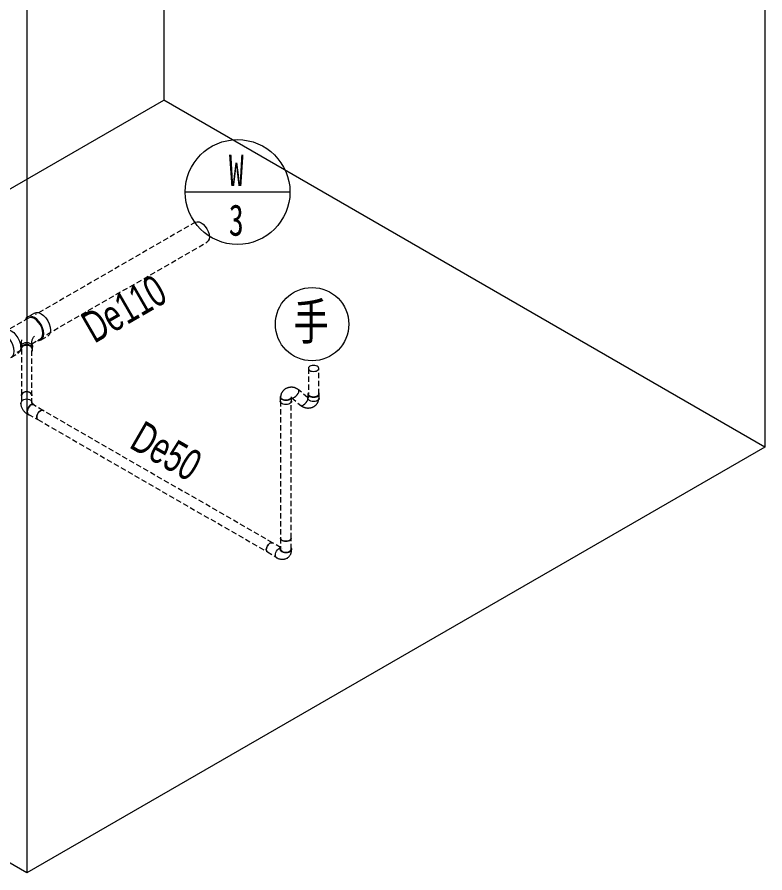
# Model space of a CAD drawing. Header units: millimetres. Extents: x 160489 to 365751, y -78341 to 15608.
# Drawn here: x 325199 to 328765, y -78341 to -74258 of the extents above; entities that cross this region are included whole.
import ezdxf

# ---------------------------------------------------------------- set-up
doc = ezdxf.new("R2010")
doc.units = ezdxf.units.MM
doc.linetypes.add('长划线_2', pattern=[38.1, 25.4, -12.7])
for name, color, linetype, lineweight in [('A-____-NOTE-TEXT', 7, 'Continuous', 5), ('G-____-____-SYMB', 7, 'Continuous', 5), ('P-PIPE-____-IDEN', 7, 'Continuous', 5), ('P-PIPE-____-OTLN', 7, 'Continuous', 35)]:
    doc.layers.add(name, color=color, linetype=linetype, lineweight=lineweight)
doc.styles.add('TJ_FangSong', font='', dxfattribs={"width": 0.7, "height": 150})
doc.styles.add('TJ_FangSong_B', font='', dxfattribs={"width": 0.7, "height": 175})
doc.styles.add('仿宋', font='simfang.ttf', dxfattribs={"width": 0.7, "height": 150})
doc.styles.get('TJ_FangSong').set_extended_font_data('TJ_FangSong')
doc.styles.get('TJ_FangSong_B').set_extended_font_data('TJ_FangSong', bold=True)

# ---------------------------------------------------------------- blocks, each defined once
blk = doc.blocks.new('存水弯_S 型-塑料-复合管 - 标准-2952550-卫生间WC2 排水系统图')
at = {"layer": 'P-PIPE-____-OTLN', "linetype": '长划线_2', "lineweight": 5}
for p, q in [((122099.8, -76070.5), (122099.8, -76091)), ((122153.8, -76091), (122153.8, -76070.5)), ((122230.3, -76072.8), (122187.2, -76036.3)), ((122231.8, -76056.7), (122231.8, -76077.1)), ((122285.8, -76077.1), (122285.8, -76056.7)), ((122155.2, -76074.8), (122198.4, -76111.3))]:
    blk.add_line(p, q, dxfattribs=at)
for points in [[(122187.1, -76036.3, 0), (122185.6, -76035.1, 0), (122184.1, -76034, 0), (122182.5, -76032.9, 0), (122180.9, -76031.9, 0), (122179.2, -76031, 0), (122177.6, -76030.1, 0), (122175.9, -76029.3, 0), (122174.1, -76028.5, 0), (122172.4, -76027.8, 0), (122170.6, -76027.2, 0), (122168.8, -76026.6, 0), (122167, -76026.1, 0), (122165.2, -76025.7, 0), (122163.4, -76025.3, 0), (122161.6, -76025, 0), (122159.7, -76024.7, 0), (122157.9, -76024.5, 0), (122156, -76024.4, 0), (122154.2, -76024.3, 0), (122152.3, -76024.3, 0), (122150.5, -76024.4, 0), (122148.6, -76024.5, 0), (122146.7, -76024.6, 0), (122144.9, -76024.9, 0), (122143.1, -76025.1, 0), (122141.2, -76025.5, 0), (122139.4, -76025.9, 0), (122137.6, -76026.4, 0), (122135.8, -76026.9, 0), (122134, -76027.5, 0), (122132.3, -76028.2, 0), (122130.6, -76028.9, 0), (122128.8, -76029.7, 0), (122127.2, -76030.5, 0), (122125.5, -76031.4, 0), (122123.9, -76032.4, 0), (122122.3, -76033.4, 0), (122120.7, -76034.5, 0), (122119.2, -76035.7, 0), (122117.7, -76036.9, 0), (122116.2, -76038.2, 0), (122114.8, -76039.6, 0), (122113.5, -76041, 0), (122112.2, -76042.5, 0), (122110.9, -76044, 0), (122109.8, -76045.6, 0), (122108.7, -76047.3, 0), (122107.6, -76049, 0), (122106.6, -76050.7, 0), (122105.8, -76052.6, 0), (122104.9, -76054.4, 0), (122104.2, -76056.3, 0), (122103.6, -76058.3, 0), (122103, -76060.3, 0), (122102.6, -76062.3, 0), (122102.2, -76064.3, 0), (122102, -76066.4, 0), (122101.8, -76068.4, 0), (122101.8, -76070.5, 0), (122101.8, -76070.5, 0)], [(122103.4, -76062.8, 0), (122100.7, -76066.5, 0), (122099.8, -76070.5, 0)], [(122099.8, -76070.5, 0), (122100.7, -76074.6, 0), (122103.4, -76078.3, 0), (122107.7, -76081.6, 0), (122113.3, -76084, 0), (122119.8, -76085.6, 0), (122126.8, -76086.1, 0), (122133.8, -76085.6, 0), (122140.3, -76084, 0), (122145.9, -76081.6, 0), (122150.2, -76078.3, 0), (122152.9, -76074.6, 0)], [(122101.8, -76070.5, 0), (122103.3, -76075.5, 0), (122107.6, -76079.8, 0), (122114.3, -76083, 0), (122122.4, -76084.8, 0), (122131.1, -76084.8, 0), (122139.3, -76083, 0), (122145.9, -76079.8, 0), (122150.3, -76075.5, 0)], [(122155.4, -76074.9, 0), (122157.5, -76075.8, 0), (122162.2, -76075.2, 0), (122168, -76072.2, 0), (122174.2, -76067.3, 0), (122180.1, -76060.9, 0), (122184.8, -76053.9, 0), (122187.9, -76047, 0), (122189, -76041.2, 0)], [(122189, -76041.2, 0), (122187.9, -76037.2, 0), (122186, -76035.6, 0)], [(122233.6, -76051, 0), (122232.7, -76052.6, 0), (122231.8, -76056.7, 0)], [(122231.8, -76056.7, 0), (122232.7, -76060.7, 0), (122235.4, -76064.5, 0), (122239.7, -76067.7, 0), (122245.3, -76070.2, 0), (122251.8, -76071.7, 0), (122258.8, -76072.2, 0), (122265.8, -76071.7, 0), (122272.3, -76070.2, 0), (122277.9, -76067.7, 0), (122282.2, -76064.5, 0), (122284.9, -76060.7, 0), (122285.8, -76056.7, 0)], [(122285.8, -76056.7, 0), (122284.9, -76052.6, 0), (122284, -76051.1, 0)], [(122153.8, -76091, 0), (122152.9, -76095, 0), (122150.2, -76098.7, 0), (122145.9, -76102, 0), (122140.3, -76104.5, 0), (122133.8, -76106, 0), (122126.8, -76106.5, 0), (122119.8, -76106, 0), (122113.3, -76104.5, 0), (122107.7, -76102, 0), (122103.4, -76098.7, 0), (122100.7, -76095, 0), (122099.8, -76091, 0)], [(122150.2, -76074.9, 0), (122150.2, -76074.9, 0), (122150.2, -76074.9, 0), (122150.3, -76074.9, 0), (122150.3, -76074.8, 0), (122150.4, -76074.8, 0), (122150.5, -76074.7, 0), (122150.6, -76074.7, 0), (122150.8, -76074.6, 0), (122150.9, -76074.6, 0), (122151.1, -76074.5, 0), (122151.2, -76074.5, 0), (122151.4, -76074.4, 0), (122151.6, -76074.4, 0), (122151.8, -76074.4, 0), (122152, -76074.4, 0), (122152.3, -76074.3, 0), (122152.5, -76074.3, 0), (122152.7, -76074.3, 0), (122152.9, -76074.3, 0), (122153.1, -76074.3, 0), (122153.4, -76074.3, 0), (122153.6, -76074.4, 0), (122153.8, -76074.4, 0), (122154, -76074.4, 0), (122154.2, -76074.5, 0), (122154.4, -76074.5, 0), (122154.5, -76074.6, 0), (122154.7, -76074.6, 0), (122154.8, -76074.7, 0), (122155, -76074.7, 0), (122155.1, -76074.8, 0), (122155.2, -76074.8, 0), (122155.2, -76074.8, 0), (122155.3, -76074.9, 0), (122155.3, -76074.9, 0), (122155.4, -76074.9, 0), (122155.4, -76074.9, 0)], [(122197.6, -76110.4, 0), (122200.7, -76112.3, 0), (122205.5, -76111.7, 0), (122211.3, -76108.8, 0), (122217.5, -76103.8, 0), (122223.3, -76097.4, 0), (122228, -76090.3, 0), (122231.1, -76083.5, 0), (122232.1, -76078.5, 0)], [(122198.4, -76111.3, 0), (122199.9, -76112.5, 0), (122201.5, -76113.6, 0), (122203, -76114.7, 0), (122204.7, -76115.7, 0), (122206.3, -76116.6, 0), (122208, -76117.5, 0), (122209.7, -76118.3, 0), (122211.4, -76119.1, 0), (122213.2, -76119.8, 0), (122214.9, -76120.4, 0), (122216.7, -76121, 0), (122218.5, -76121.5, 0), (122220.3, -76121.9, 0), (122222.1, -76122.3, 0), (122224, -76122.6, 0), (122225.8, -76122.9, 0), (122227.7, -76123.1, 0), (122229.5, -76123.2, 0), (122231.4, -76123.3, 0), (122233.2, -76123.3, 0), (122235.1, -76123.3, 0), (122236.9, -76123.1, 0), (122238.8, -76123, 0), (122240.6, -76122.8, 0), (122242.5, -76122.5, 0), (122244.3, -76122.1, 0), (122246.1, -76121.7, 0), (122247.9, -76121.2, 0), (122249.7, -76120.7, 0), (122251.5, -76120.1, 0), (122253.2, -76119.4, 0), (122255, -76118.7, 0), (122256.7, -76117.9, 0), (122258.4, -76117.1, 0), (122260.1, -76116.2, 0), (122261.7, -76115.2, 0), (122263.3, -76114.2, 0), (122264.9, -76113.1, 0), (122266.4, -76111.9, 0), (122267.9, -76110.7, 0), (122269.3, -76109.4, 0), (122270.7, -76108, 0), (122272.1, -76106.6, 0), (122273.4, -76105.1, 0), (122274.6, -76103.6, 0), (122275.8, -76102, 0), (122276.9, -76100.4, 0), (122277.9, -76098.6, 0), (122278.9, -76096.9, 0), (122279.8, -76095.1, 0), (122280.6, -76093.2, 0), (122281.3, -76091.3, 0), (122282, -76089.3, 0), (122282.5, -76087.4, 0), (122283, -76085.3, 0), (122283.3, -76083.3, 0), (122283.6, -76081.3, 0), (122283.7, -76079.2, 0), (122283.8, -76077.1, 0), (122283.8, -76077.1, 0)], [(122232.6, -76073.3, 0), (122232.4, -76073.3, 0), (122232.2, -76073.3, 0), (122232, -76073.3, 0), (122231.7, -76073.2, 0), (122231.5, -76073.2, 0), (122231.4, -76073.2, 0), (122231.2, -76073.1, 0), (122231, -76073.1, 0), (122230.8, -76073, 0), (122230.7, -76073, 0), (122230.6, -76072.9, 0), (122230.5, -76072.9, 0), (122230.4, -76072.8, 0), (122230.3, -76072.8, 0), (122230.2, -76072.7, 0), (122230.2, -76072.7, 0), (122230.2, -76072.7, 0), (122230.2, -76072.7, 0)], [(122232, -76076.1, 0), (122231.1, -76073.6, 0), (122230.2, -76072.7, 0)], [(122285.8, -76077.1, 0), (122284.9, -76081.1, 0), (122282.2, -76084.9, 0), (122277.9, -76088.1, 0), (122272.3, -76090.6, 0), (122265.8, -76092.1, 0), (122258.8, -76092.7, 0), (122251.8, -76092.1, 0), (122245.3, -76090.6, 0), (122239.7, -76088.1, 0), (122235.4, -76084.9, 0), (122232.7, -76081.1, 0), (122231.8, -76077.1, 0)], [(122235.4, -76072.7, 0), (122235.3, -76072.7, 0), (122235.3, -76072.8, 0), (122235.2, -76072.8, 0), (122235.1, -76072.8, 0), (122235, -76072.9, 0), (122234.9, -76072.9, 0)]]:
    blk.add_polyline3d(points, dxfattribs=at)
blk = doc.blocks.new('三通_变径顺水三通-粘接-塑料-复合管 - 标准-V60-卫生间WC2 排水系统图')
at = {"layer": 'P-PIPE-____-OTLN', "linetype": '长划线_2', "lineweight": 5}
for p, q in [((120899, -75693.8), (120788.6, -75757.6)), ((120927.2, -75670), (120895.7, -75688.1)), ((120785.3, -75751.9), (120753.9, -75770)), ((120959.5, -75798.6), (120990.9, -75780.4)), ((120866.4, -75813.3), (120866.4, -75833.1)), ((120914.7, -75816.8), (120956.2, -75792.8)), ((120914.7, -75833.1), (120914.7, -75813.3)), ((120817.7, -75880.5), (120849.1, -75862.3)), ((120845.8, -75856.6), (120862.9, -75846.7)), ((120862.3, -75833.1), (120862.3, -75843.2)), ((120918.9, -75843.2), (120918.9, -75833.1))]:
    blk.add_line(p, q, dxfattribs=at)
for points in [[(120972.7, -75769.4, 0), (120971.2, -75755, 0), (120966.7, -75739.9, 0), (120959.5, -75724.9, 0), (120950.2, -75711.3, 0), (120939.3, -75699.8, 0), (120927.6, -75691.3, 0), (120916, -75686.3, 0), (120905.1, -75685.2, 0), (120895.7, -75688.1, 0), (120888.6, -75694.8, 0), (120885.1, -75701.4, 0)], [(120968, -75766.7, 0), (120966.7, -75753.8, 0), (120962.6, -75740.2, 0), (120956.2, -75726.8, 0), (120947.8, -75714.6, 0), (120938.1, -75704.3, 0), (120927.6, -75696.7, 0), (120917.2, -75692.2, 0), (120907.4, -75691.3, 0), (120899, -75693.8, 0)], [(120927.2, -75670, 0), (120936.5, -75667.1, 0), (120947.4, -75668.2, 0), (120959.1, -75673.1, 0), (120970.7, -75681.7, 0), (120981.6, -75693.1, 0), (120990.9, -75706.8, 0), (120998.1, -75721.7, 0), (121002.6, -75736.9, 0), (121004.1, -75751.2, 0)], [(120830.9, -75851.3, 0), (120829.3, -75836.9, 0), (120824.8, -75821.8, 0), (120817.7, -75806.8, 0), (120808.3, -75793.2, 0), (120797.4, -75781.7, 0), (120785.8, -75773.2, 0), (120774.1, -75768.2, 0), (120763.2, -75767.1, 0), (120753.9, -75770, 0), (120752.1, -75771.2, 0)], [(120785.3, -75751.9, 0), (120794.7, -75749, 0), (120805.5, -75750.1, 0), (120817.2, -75755, 0), (120828.9, -75763.5, 0), (120839.7, -75775, 0), (120849.1, -75788.7, 0), (120856.2, -75803.6, 0), (120860.7, -75818.8, 0), (120862.3, -75833.1, 0)], [(120914.7, -75813.3, 0), (120914.8, -75810.3, 0), (120915.1, -75807.3, 0), (120915.7, -75804.2, 0), (120916.4, -75801.1, 0), (120917.4, -75798, 0), (120918.6, -75794.9, 0), (120920.1, -75791.7, 0), (120921.8, -75788.4, 0), (120923.8, -75785.2, 0), (120926.1, -75781.9, 0), (120927.6, -75779.9, 0)], [(120942.7, -75801.1, 0), (120950.2, -75801.4, 0), (120959.5, -75798.6, 0), (120966.7, -75791.9, 0), (120971.2, -75782, 0), (120972.7, -75769.4, 0)], [(120956.2, -75792.8, 0), (120962.6, -75786.9, 0), (120966.7, -75778, 0), (120968, -75766.7, 0)], [(121004.1, -75751.2, 0), (121002.6, -75763.8, 0), (120998.1, -75773.8, 0), (120990.9, -75780.4, 0)], [(120862.3, -75833.1, 0), (120863.2, -75827.1, 0), (120866.1, -75821.6, 0), (120870.6, -75816.8, 0), (120876.4, -75813.1, 0), (120883.2, -75810.8, 0), (120890.6, -75810, 0), (120897.9, -75810.8, 0), (120904.7, -75813.1, 0), (120910.6, -75816.8, 0), (120915.1, -75821.6, 0), (120917.9, -75827.1, 0), (120918.9, -75833.1, 0)], [(120918.9, -75843.2, 0), (120917.9, -75837.2, 0), (120915.1, -75831.6, 0), (120910.6, -75826.9, 0), (120904.7, -75823.2, 0), (120897.9, -75820.9, 0), (120890.6, -75820.1, 0), (120883.2, -75820.9, 0), (120876.4, -75823.2, 0), (120870.6, -75826.9, 0), (120866.1, -75831.6, 0), (120863.2, -75837.2, 0), (120862.3, -75843.2, 0)], [(120866.4, -75813.3, 0), (120866.7, -75807, 0), (120867.3, -75800.6, 0), (120867.7, -75798.6, 0)], [(120815.7, -75881.4, 0), (120817.7, -75880.5, 0), (120824.8, -75873.8, 0), (120829.3, -75863.9, 0), (120830.9, -75851.3, 0)], [(120862.3, -75833.1, 0), (120860.7, -75845.7, 0), (120856.2, -75855.7, 0), (120849.1, -75862.3, 0)], [(120862.3, -75843.2, 0), (120863.2, -75849.2, 0), (120865.5, -75853.9, 0)], [(120915.6, -75853.9, 0), (120917.9, -75849.2, 0), (120918.9, -75843.2, 0)]]:
    blk.add_polyline3d(points, dxfattribs=at)
blk = doc.blocks.new('弯头_热熔对接-塑料-复合管 - 标准-V61-卫生间WC2 排水系统图')
at = {"layer": 'P-PIPE-____-OTLN', "linetype": '长划线_2', "lineweight": 5}
for p, q in [((120865.6, -76065.1), (120865.6, -76101.9)), ((120915.6, -76101.9), (120915.6, -76065.1)), ((120864, -76107.7), (120863.1, -76101.9)), ((120968.5, -76134.8), (120923.5, -76108.8)), ((120898.5, -76152.1), (120943.5, -76178.1))]:
    blk.add_line(p, q, dxfattribs=at)
for points in [[(120865.6, -76065.1, 0), (120866.4, -76059.9, 0), (120868.9, -76054.9, 0), (120872.9, -76050.7, 0), (120878.1, -76047.5, 0), (120884.1, -76045.4, 0), (120890.6, -76044.7, 0), (120897, -76045.4, 0), (120903.1, -76047.5, 0), (120908.2, -76050.7, 0), (120912.2, -76054.9, 0), (120914.7, -76059.9, 0), (120915.6, -76065.1, 0)], [(120863.1, -76101.9, 0), (120864, -76096.1, 0), (120866.8, -76090.7, 0), (120871.1, -76086, 0), (120876.8, -76082.5, 0), (120883.5, -76080.2, 0), (120890.6, -76079.5, 0), (120897.7, -76080.2, 0), (120904.3, -76082.5, 0), (120910, -76086, 0), (120914.4, -76090.7, 0), (120917.1, -76096.1, 0)], [(120863.1, -76101.9, 0), (120863.2, -76105.4, 0), (120863.6, -76108.9, 0), (120864.2, -76112.4, 0), (120865, -76115.7, 0), (120866, -76119, 0), (120867.2, -76122.2, 0), (120868.7, -76125.3, 0), (120870.3, -76128.3, 0), (120872, -76131.1, 0), (120873.9, -76133.9, 0), (120875.9, -76136.5, 0), (120878, -76138.9, 0), (120880.3, -76141.3, 0), (120882.6, -76143.6, 0), (120885, -76145.7, 0), (120887.5, -76147.7, 0), (120890.1, -76149.6, 0), (120892.8, -76151.5, 0), (120895.5, -76153.2, 0), (120897.3, -76154.2, 0)], [(120929.1, -76111.7, 0), (120927.8, -76109.5, 0), (120924.8, -76106.6, 0), (120920.7, -76105.4, 0), (120916, -76105.8, 0), (120911, -76108, 0), (120906, -76111.6, 0), (120901.3, -76116.6, 0), (120897.3, -76122.5, 0), (120894.2, -76128.9, 0), (120892.2, -76135.4, 0), (120891.6, -76141.6, 0)], [(120923.5, -76108.8, 0), (120919.8, -76107.6, 0), (120915.6, -76108.1, 0), (120911, -76110, 0), (120906.4, -76113.3, 0), (120902.2, -76117.8, 0), (120898.5, -76123.2, 0), (120895.7, -76129, 0), (120893.9, -76135, 0), (120893.3, -76140.6, 0)], [(120917.9, -76100.8, 0), (120917.9, -76100.8, 0), (120918, -76100.9, 0), (120918.1, -76101.1, 0), (120918.3, -76101.4, 0), (120918.6, -76101.8, 0), (120918.9, -76102.2, 0), (120919.4, -76102.6, 0), (120919.9, -76103.2, 0), (120920.6, -76103.7, 0), (120921.3, -76104.3, 0), (120922.2, -76105, 0), (120923.1, -76105.6, 0), (120924.2, -76106.3, 0), (120924.8, -76106.6, 0)], [(120891.6, -76141.6, 0), (120892.2, -76147.1, 0), (120894.2, -76151.4, 0), (120897.3, -76154.2, 0), (120901.3, -76155.5, 0), (120903.9, -76155.4, 0)], [(120893.3, -76140.6, 0), (120893.9, -76145.6, 0), (120895.7, -76149.5, 0), (120898.5, -76152.1, 0)], [(120968.5, -76134.8, 0), (120964.9, -76133.6, 0), (120960.6, -76134.1, 0), (120956, -76136, 0), (120951.5, -76139.3, 0), (120947.2, -76143.8, 0), (120943.5, -76149.2, 0), (120940.7, -76155, 0), (120939, -76161, 0), (120938.4, -76166.6, 0)], [(120938.4, -76166.6, 0), (120939, -76171.6, 0), (120940.7, -76175.5, 0), (120943.5, -76178.1, 0)]]:
    blk.add_polyline3d(points, dxfattribs=at)
blk = doc.blocks.new('弯头_热熔对接-塑料-复合管 - 标准-V62-卫生间WC2 排水系统图')
at = {"layer": 'P-PIPE-____-OTLN', "linetype": '长划线_2', "lineweight": 5}
for p, q in [((122101.8, -76744.6), (122101.8, -76796.6)), ((122151.8, -76796.6), (122151.8, -76744.6)), ((122101.8, -76789), (122063.3, -76766.8)), ((122095.8, -76792), (122100.8, -76789.9)), ((122100.8, -76789.9), (122101.8, -76789.6)), ((122110.9, -76791.3), (122110.8, -76791.2)), ((122038.3, -76810.1), (122083.3, -76836.1))]:
    blk.add_line(p, q, dxfattribs=at)
for points in [[(122101.8, -76744.6, 0), (122102.6, -76748.3, 0), (122105.1, -76751.8, 0), (122109.1, -76754.8, 0), (122114.3, -76757.1, 0), (122120.3, -76758.5, 0), (122126.8, -76759, 0), (122133.2, -76758.5, 0), (122139.3, -76757.1, 0), (122144.4, -76754.8, 0)], [(122144.4, -76754.8, 0), (122148.4, -76751.8, 0), (122150.9, -76748.3, 0), (122151.8, -76744.6, 0)], [(122038.3, -76810.1, 0), (122035.4, -76807.5, 0), (122033.7, -76803.6, 0), (122033.1, -76798.7, 0), (122033.7, -76793, 0), (122035.4, -76787.1, 0), (122038.3, -76781.2, 0), (122041.9, -76775.9, 0), (122046.2, -76771.4, 0), (122050.8, -76768, 0)], [(122050.8, -76768, 0), (122055.3, -76766.1, 0), (122059.6, -76765.7, 0), (122063.3, -76766.8, 0)], [(122082, -76838.3, 0), (122079, -76835.4, 0), (122077, -76831.1, 0), (122076.4, -76825.7, 0), (122077, -76819.5, 0), (122079, -76812.9, 0), (122082, -76806.5, 0), (122086.1, -76800.6, 0), (122090.8, -76795.7, 0), (122095.8, -76792, 0)], [(122099.2, -76798.1, 0), (122099.2, -76798.1, 0), (122099.2, -76797.9, 0), (122099.2, -76797.7, 0), (122099.2, -76797.4, 0), (122099.3, -76797.1, 0), (122099.3, -76796.7, 0), (122099.3, -76796.6, 0)], [(122101.6, -76790.2, 0), (122100.2, -76792.5, 0), (122099.3, -76796.6, 0), (122100.2, -76800.7, 0), (122103, -76804.5, 0), (122107.3, -76807.8, 0), (122113, -76810.3, 0), (122119.7, -76811.9, 0), (122126.8, -76812.4, 0), (122133.9, -76811.9, 0), (122140.5, -76810.3, 0), (122146.2, -76807.8, 0)], [(122101.8, -76796.6, 0), (122102.6, -76800.3, 0), (122105.1, -76803.8, 0), (122109.1, -76806.8, 0), (122114.3, -76809.1, 0), (122120.3, -76810.5, 0), (122126.8, -76811, 0), (122133.2, -76810.5, 0), (122139.3, -76809.1, 0), (122144.4, -76806.8, 0)], [(122131.4, -76840.4, 0), (122133.9, -76838.9, 0), (122136.3, -76837.2, 0), (122138.5, -76835.3, 0), (122140.6, -76833.4, 0), (122142.5, -76831.3, 0), (122144.2, -76829.1, 0), (122145.8, -76826.8, 0), (122147.3, -76824.5, 0), (122148.5, -76822.2, 0), (122149.7, -76819.8, 0), (122150.6, -76817.4, 0), (122151.5, -76815, 0), (122152.2, -76812.6, 0), (122152.8, -76810.1, 0), (122153.3, -76807.7, 0), (122153.7, -76805.3, 0), (122154, -76802.9, 0), (122154.2, -76800.5, 0), (122154.3, -76798.1, 0), (122154.3, -76796.6, 0)], [(122144.4, -76806.8, 0), (122148.4, -76803.8, 0), (122150.9, -76800.3, 0), (122151.8, -76796.6, 0)], [(122146.2, -76807.8, 0), (122150.6, -76804.5, 0), (122153.3, -76800.7, 0), (122154.3, -76796.6, 0), (122153.3, -76792.5, 0), (122152, -76790.2, 0)], [(122131.4, -76840.4, 0), (122128.9, -76841.8, 0), (122126.2, -76843, 0), (122123.5, -76844, 0), (122120.8, -76844.8, 0), (122118, -76845.4, 0), (122115.2, -76845.8, 0), (122112.5, -76846.1, 0), (122109.8, -76846.2, 0), (122107.1, -76846.1, 0), (122104.5, -76845.9, 0), (122101.9, -76845.5, 0), (122099.4, -76845.1, 0), (122096.9, -76844.5, 0), (122094.5, -76843.8, 0), (122092.2, -76843, 0), (122089.9, -76842.1, 0), (122087.7, -76841.2, 0), (122085.5, -76840.1, 0), (122083.4, -76839, 0), (122082, -76838.3, 0)]]:
    blk.add_polyline3d(points, dxfattribs=at)
blk = doc.blocks.new('P_卫生器具标注 - P_卫生器具标注-2592099-卫生间WC2 排水系统图')
at = {"layer": 'A-____-NOTE-TEXT'}
blk.add_circle((120040.4, -75007.1), 175, dxfattribs=at)
blk = doc.blocks.new('入户管号标注 - 编号在下-2570679-卫生间WC2 排水系统图')
at = {"layer": 'P-PIPE-____-IDEN'}
blk.add_line((122146.1, -75092.6), (121646.1, -75092.6), dxfattribs=at)
blk.add_circle((121896.1, -75092.6), 250, dxfattribs=at)

msp = doc.modelspace()

# ---------------------------------------------------------------- linework, layer by layer
at = {"layer": 'G-____-____-SYMB'}
for p, q in [((325898.4, -70174.8), (325898.4, -74654.5)), ((328764.7, -71829.6), (328764.7, -76309.3)), ((325245.3, -73861.6), (325245.3, -78341.3)), ((322379, -76686.4), (325898.4, -74654.5)), ((328764.7, -76309.3), (325898.4, -74654.5)), ((328764.7, -76309.3), (325245.3, -78341.3)), ((325245.3, -78341.3), (322379, -76686.4))]:
    msp.add_line(p, q, dxfattribs=at)
at = {"layer": 'P-PIPE-____-OTLN', "linetype": '长划线_2', "lineweight": 5}
for p, q in [((326049.3, -75236.6), (325285.6, -75677.6)), ((325340.6, -75772.8), (326104.3, -75331.9)), ((325219.6, -75843.2), (325219.6, -76065.1)), ((325269.6, -76065.1), (325269.6, -75843.2)), ((326587.8, -75934.2), (326587.8, -76056.7)), ((326637.8, -76056.7), (326637.8, -75934.2)), ((326455.8, -76091), (326455.8, -76744.6)), ((326505.8, -76744.6), (326505.8, -76091)), ((326417.3, -76766.8), (325322.6, -76134.8)), ((325297.6, -76178.1), (326392.3, -76810.1))]:
    msp.add_line(p, q, dxfattribs=at)
for points in [[(326049.3, -75236.6, 0), (326057.4, -75234.1, 0), (326066.7, -75235.1, 0), (326076.8, -75239.3, 0)], [(326076.8, -75239.3, 0), (326086.9, -75246.7, 0), (326096.2, -75256.6, 0), (326104.3, -75268.4, 0), (326110.5, -75281.2, 0), (326114.4, -75294.3, 0), (326115.7, -75306.7, 0)], [(326115.7, -75306.7, 0), (326114.4, -75317.6, 0), (326110.5, -75326.2, 0), (326104.3, -75331.9, 0)], [(325219.6, -75843.2, 0), (325220.4, -75837.9, 0), (325222.9, -75833, 0), (325226.9, -75828.8, 0), (325232.1, -75825.5, 0), (325238.1, -75823.5, 0), (325244.6, -75822.8, 0)], [(325244.6, -75822.8, 0), (325251.1, -75823.5, 0), (325257.1, -75825.5, 0), (325262.3, -75828.8, 0), (325266.2, -75833, 0), (325268.7, -75837.9, 0), (325269.6, -75843.2, 0)], [(326595.1, -75924, 0), (326591.1, -75927, 0), (326588.6, -75930.5, 0), (326587.8, -75934.2, 0), (326588.6, -75937.9, 0), (326591.1, -75941.4, 0), (326595.1, -75944.4, 0)], [(326630.5, -75924, 0), (326625.3, -75921.7, 0), (326619.3, -75920.2, 0), (326612.8, -75919.8, 0), (326606.3, -75920.2, 0), (326600.3, -75921.7, 0), (326595.1, -75924, 0)], [(326595.1, -75944.4, 0), (326600.3, -75946.7, 0), (326606.3, -75948.1, 0), (326612.8, -75948.6, 0), (326619.3, -75948.1, 0), (326625.3, -75946.7, 0), (326630.5, -75944.4, 0)], [(326630.5, -75944.4, 0), (326634.4, -75941.4, 0), (326636.9, -75937.9, 0), (326637.8, -75934.2, 0), (326636.9, -75930.5, 0), (326634.4, -75927, 0), (326630.5, -75924, 0)], [(325244.6, -76044.7, 0), (325238.1, -76045.4, 0), (325232.1, -76047.5, 0), (325226.9, -76050.7, 0), (325222.9, -76054.9, 0), (325220.4, -76059.9, 0), (325219.6, -76065.1, 0)], [(325269.6, -76065.1, 0), (325268.7, -76059.9, 0), (325266.2, -76054.9, 0), (325262.3, -76050.7, 0), (325257.1, -76047.5, 0), (325251.1, -76045.4, 0), (325244.6, -76044.7, 0)], [(326595.1, -76066.9, 0), (326591.1, -76063.9, 0), (326588.6, -76060.4, 0), (326587.8, -76056.7, 0)], [(326630.5, -76066.9, 0), (326625.3, -76069.2, 0), (326619.3, -76070.6, 0), (326612.8, -76071.1, 0), (326606.3, -76070.6, 0), (326600.3, -76069.2, 0), (326595.1, -76066.9, 0)], [(326637.8, -76056.7, 0), (326636.9, -76060.4, 0), (326634.4, -76063.9, 0), (326630.5, -76066.9, 0)], [(325292.4, -76166.6, 0), (325293, -76161, 0), (325294.8, -76155, 0), (325297.6, -76149.2, 0), (325301.2, -76143.8, 0), (325305.5, -76139.3, 0), (325310.1, -76136, 0)], [(325310.1, -76136, 0), (325314.6, -76134.1, 0), (325318.9, -76133.6, 0), (325322.6, -76134.8, 0)], [(325297.6, -76178.1, 0), (325294.8, -76175.5, 0), (325293, -76171.6, 0), (325292.4, -76166.6, 0)], [(326463.1, -76754.8, 0), (326459.1, -76751.8, 0), (326456.6, -76748.3, 0), (326455.8, -76744.6, 0)], [(326498.5, -76754.8, 0), (326493.3, -76757.1, 0), (326487.3, -76758.5, 0), (326480.8, -76759, 0), (326474.3, -76758.5, 0), (326468.3, -76757.1, 0), (326463.1, -76754.8, 0)], [(326505.8, -76744.6, 0), (326504.9, -76748.3, 0), (326502.4, -76751.8, 0), (326498.5, -76754.8, 0)], [(326404.8, -76768, 0), (326400.2, -76771.4, 0), (326395.9, -76775.9, 0), (326392.3, -76781.2, 0), (326389.5, -76787.1, 0), (326387.7, -76793, 0), (326387.1, -76798.7, 0)], [(326387.1, -76798.7, 0), (326387.7, -76803.6, 0), (326389.5, -76807.5, 0), (326392.3, -76810.1, 0)], [(326417.3, -76766.8, 0), (326413.6, -76765.7, 0), (326409.3, -76766.1, 0), (326404.8, -76768, 0)]]:
    msp.add_polyline3d(points, dxfattribs=at)

# ---------------------------------------------------------------- block references
at = {"layer": 'A-____-NOTE-TEXT'}
msp.add_blockref('P_卫生器具标注 - P_卫生器具标注-2592099-卫生间WC2 排水系统图', (206565.2, -716), dxfattribs=at)
at = {"layer": 'P-PIPE-____-IDEN'}
msp.add_blockref('入户管号标注 - 编号在下-2570679-卫生间WC2 排水系统图', (204354, 0), dxfattribs=at)
at = {"layer": 'P-PIPE-____-OTLN', "linetype": '长划线_2', "lineweight": 5}
for name in ['三通_变径顺水三通-粘接-塑料-复合管 - 标准-V60-卫生间WC2 排水系统图', '存水弯_S 型-塑料-复合管 - 标准-2952550-卫生间WC2 排水系统图', '弯头_热熔对接-塑料-复合管 - 标准-V61-卫生间WC2 排水系统图', '弯头_热熔对接-塑料-复合管 - 标准-V62-卫生间WC2 排水系统图']:
    msp.add_blockref(name, (204354, 0), dxfattribs=at)

# ---------------------------------------------------------------- texts
at = {"layer": 'A-____-NOTE-TEXT', "insert": (326517.5, -75622.8), "char_height": 175, "width": 213.249, "attachment_point": 1, "style": 'TJ_FangSong_B'}
msp.add_mtext('\\fTJ_FangSong|b1|i0|c134|p2|;\\W.7;手', dxfattribs=at)
at = {"layer": 'P-PIPE-____-IDEN', "char_height": 150, "width": 98.207, "attachment_point": 1, "style": '仿宋'}
for s, insert in [('\\f仿宋|b0|i0|c134|p49|;\\W.7;W', (326208.5, -74914.3)), ('\\f仿宋|b0|i0|c134|p49|;\\W.7;3', (326208.5, -75151.2))]:
    msp.add_mtext(s, dxfattribs=dict(at, insert=insert))
at = {"layer": 'P-PIPE-____-IDEN', "char_height": 150, "attachment_point": 1, "style": 'TJ_FangSong'}
for s, insert, width, rotation in [('De110', (325492.4, -75687.1), 443.333, 30), ('De50', (325803.1, -76179.3), 356.35, 330)]:
    msp.add_mtext(s, dxfattribs=dict(at, insert=insert, width=width, rotation=rotation))

doc.saveas('drawing.dxf')
